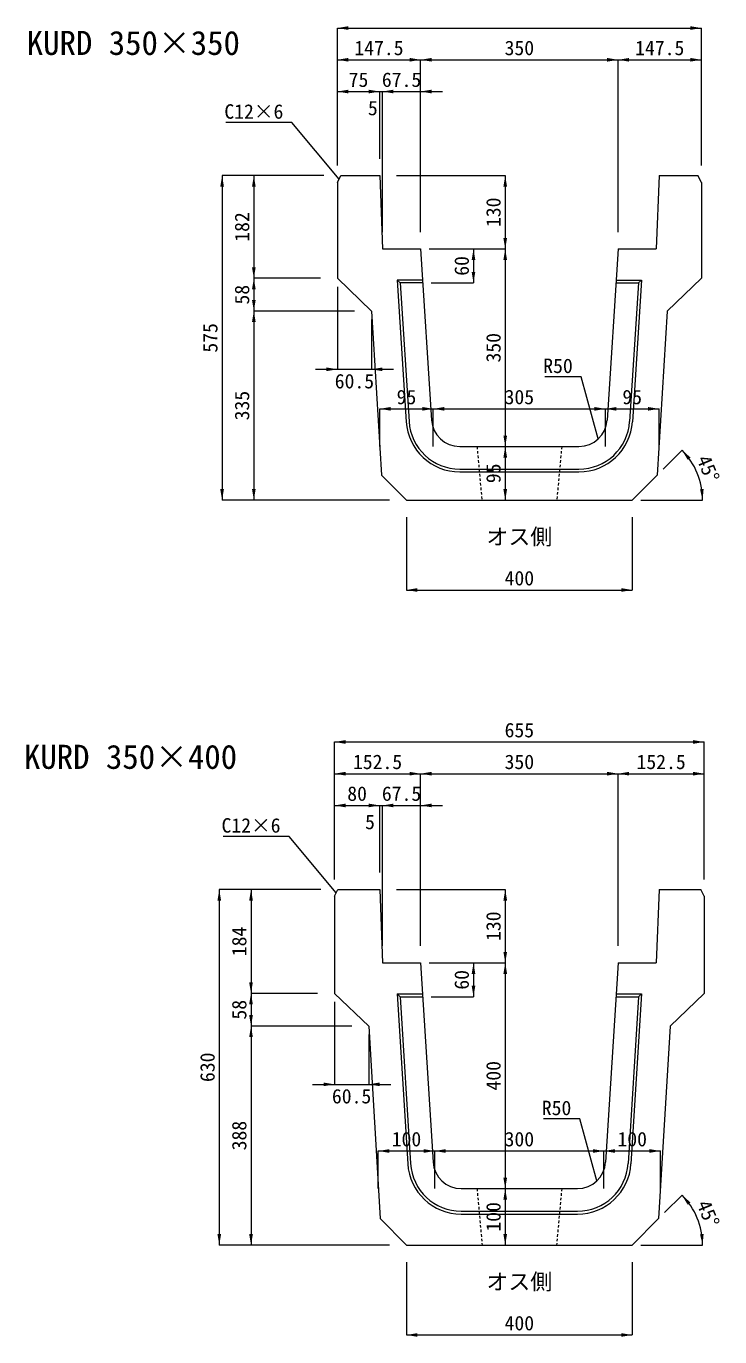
# Model space of a CAD drawing. Units: millimetres at full size, sheet at 1:20; some dimension numbers follow another scale. Extents: x 427 to 11009, y -9956 to -359.
# Drawn here: x 6401 to 7630, y -7211 to -4889 of the extents above; entities that cross this region are included whole.
import ezdxf
from ezdxf.enums import TextEntityAlignment as Align

# ---------------------------------------------------------------- set-up
doc = ezdxf.new("R2010")
doc.units = ezdxf.units.MM
doc.header["$LTSCALE"] = 20
doc.linetypes.add('USER1', pattern=[0.405, 0.225, -0.18])
doc.layers.add('0_2', color=7, linetype='Continuous')
doc.layers.add('寸法線', color=7, linetype='Continuous', lineweight=9)
doc.layers.add('本体', color=2, linetype='Continuous', lineweight=13)
doc.styles.add('ＭＳ ゴシック', font='')
doc.styles.get('ＭＳ ゴシック').set_extended_font_data('MS Gothic')

# ---------------------------------------------------------------- blocks, each defined once
blk = doc.blocks.new('filled_arrow')
at = {"color": 0, "linetype": 'Continuous', "lineweight": -2}
blk.add_solid([(7.5, 1.25), (0, 0), (7.5, -1.25)], dxfattribs=at)

msp = doc.modelspace()

# ---------------------------------------------------------------- linework, layer by layer
at = {"layer": '寸法線'}
for p, q in [((6952.66, -4892.38), (7597.66, -4892.38)), ((6952.66, -5135.86), (6952.66, -4892.38)), ((7597.66, -5135.86), (7597.66, -4892.38)), ((6952.66, -4948.63), (7100.16, -4948.63)), ((6952.66, -5135.86), (6952.66, -4948.63)), ((7100.16, -5253.86), (7100.16, -4948.63)), ((7100.16, -4948.63), (7450.16, -4948.63)), ((7100.16, -5253.86), (7100.16, -4948.63)), ((7450.16, -5253.86), (7450.16, -4948.63)), ((7450.16, -4948.63), (7597.66, -4948.63)), ((7450.16, -5253.86), (7450.16, -4948.63)), ((7597.66, -5135.86), (7597.66, -4948.63)), ((6952.66, -5004.88), (7027.66, -5004.88)), ((6952.66, -5135.86), (6952.66, -5004.88)), ((6988.66, -5004.88), (7071.66, -5004.88)), ((7013.16, -5004.88), (7139.16, -5004.88)), ((7027.66, -5123.86), (7027.66, -5004.88)), ((7027.66, -5123.86), (7027.66, -5004.88)), ((7032.66, -5253.86), (7032.66, -5004.88)), ((7032.66, -5253.86), (7032.66, -5004.88)), ((7100.16, -5253.86), (7100.16, -5004.88)), ((6748.43, -5153.86), (6748.43, -5728.86)), ((6928.66, -5153.86), (6748.43, -5153.86)), ((6804.68, -5153.86), (6804.68, -5335.86)), ((6928.66, -5153.86), (6804.68, -5153.86)), ((7057.66, -5153.86), (7250.16, -5153.86)), ((7250.16, -5153.86), (7250.16, -5283.86)), ((7115.16, -5283.86), (7193.91, -5283.86)), ((7130.16, -5283.86), (7250.16, -5283.86)), ((7130.16, -5283.86), (7250.16, -5283.86)), ((7193.91, -5283.86), (7193.91, -5343.86)), ((7250.16, -5283.86), (7250.16, -5633.86)), ((6922.66, -5335.86), (6804.68, -5335.86)), ((6804.68, -5335.86), (6804.68, -5393.86)), ((6922.66, -5335.86), (6804.68, -5335.86)), ((6952.66, -5350.86), (6952.66, -5497.07)), ((7119.02, -5343.86), (7193.91, -5343.86)), ((6983.16, -5393.86), (6804.68, -5393.86)), ((6804.68, -5393.86), (6804.68, -5728.86)), ((6983.16, -5393.86), (6804.68, -5393.86)), ((7013.16, -5408.86), (7013.16, -5497.07)), ((6913.66, -5497.07), (7052.16, -5497.07)), ((7027.66, -5567.14), (7122.66, -5567.14)), ((7027.66, -5633.86), (7027.66, -5567.14)), ((7122.66, -5633.86), (7122.66, -5567.14)), ((7122.66, -5567.14), (7427.66, -5567.14)), ((7122.66, -5633.86), (7122.66, -5567.14)), ((7427.66, -5633.86), (7427.66, -5567.14)), ((7427.66, -5567.14), (7522.66, -5567.14)), ((7427.66, -5633.86), (7427.66, -5567.14)), ((7522.66, -5633.86), (7522.66, -5567.14)), ((7199.55, -5633.86), (7250.16, -5633.86)), ((7199.55, -5633.86), (7250.16, -5633.86)), ((7250.16, -5633.86), (7250.16, -5728.86)), ((7530.22, -5673.81), (7563.41, -5640.61)), ((7045.16, -5728.86), (6748.43, -5728.86)), ((7045.16, -5728.86), (6804.68, -5728.86)), ((7105.16, -5728.86), (7250.16, -5728.86)), ((7490.16, -5728.86), (7599.97, -5728.86)), ((7075.16, -5758.86), (7075.16, -5888.12)), ((7475.16, -5758.86), (7475.16, -5888.12)), ((7075.16, -5888.12), (7475.16, -5888.12)), ((6947.66, -6157.38), (7602.66, -6157.38)), ((6947.66, -6400.86), (6947.66, -6157.38)), ((7602.66, -6400.86), (7602.66, -6157.38)), ((6947.66, -6213.63), (7100.16, -6213.63)), ((6947.66, -6400.86), (6947.66, -6213.63)), ((7100.16, -6518.86), (7100.16, -6213.63)), ((7100.16, -6213.63), (7450.16, -6213.63)), ((7100.16, -6518.86), (7100.16, -6213.63)), ((7450.16, -6518.86), (7450.16, -6213.63)), ((7450.16, -6213.63), (7602.66, -6213.63)), ((7450.16, -6518.86), (7450.16, -6213.63)), ((7602.66, -6400.86), (7602.66, -6213.63)), ((6947.66, -6269.88), (7027.66, -6269.88)), ((6947.66, -6400.86), (6947.66, -6269.88)), ((6988.66, -6269.88), (7071.66, -6269.88)), ((7013.16, -6269.88), (7139.16, -6269.88)), ((7027.66, -6388.86), (7027.66, -6269.88)), ((7027.66, -6388.86), (7027.66, -6269.88)), ((7032.66, -6518.86), (7032.66, -6269.88)), ((7032.66, -6518.86), (7032.66, -6269.88)), ((7100.16, -6518.86), (7100.16, -6269.88)), ((6743.43, -6418.86), (6743.43, -7048.86)), ((6923.66, -6418.86), (6743.43, -6418.86)), ((6799.68, -6418.86), (6799.68, -6602.86)), ((6923.66, -6418.86), (6799.68, -6418.86)), ((7057.66, -6418.86), (7250.16, -6418.86)), ((7250.16, -6418.86), (7250.16, -6548.86)), ((7115.16, -6548.86), (7193.91, -6548.86)), ((7130.16, -6548.86), (7250.16, -6548.86)), ((7130.16, -6548.86), (7250.16, -6548.86)), ((7193.91, -6548.86), (7193.91, -6608.86)), ((7250.16, -6548.86), (7250.16, -6948.86)), ((6917.66, -6602.86), (6799.68, -6602.86)), ((6799.68, -6602.86), (6799.68, -6660.86)), ((6917.66, -6602.86), (6799.68, -6602.86)), ((6947.66, -6617.86), (6947.66, -6764.07)), ((7118.91, -6608.86), (7193.91, -6608.86)), ((6978.16, -6660.86), (6799.68, -6660.86)), ((6799.68, -6660.86), (6799.68, -7048.86)), ((6978.16, -6660.86), (6799.68, -6660.86)), ((7008.16, -6675.86), (7008.16, -6764.07)), ((6908.66, -6764.07), (7047.16, -6764.07)), ((7025.16, -6882.14), (7125.16, -6882.14)), ((7025.16, -6948.86), (7025.16, -6882.14)), ((7125.16, -6948.86), (7125.16, -6882.14)), ((7125.16, -6882.14), (7425.16, -6882.14)), ((7125.16, -6948.86), (7125.16, -6882.14)), ((7425.16, -6948.86), (7425.16, -6882.14)), ((7425.16, -6882.14), (7525.16, -6882.14)), ((7425.16, -6948.86), (7425.16, -6882.14)), ((7525.16, -6948.86), (7525.16, -6882.14)), ((7202.14, -6948.86), (7250.16, -6948.86)), ((7202.14, -6948.86), (7250.16, -6948.86)), ((7250.16, -6948.86), (7250.16, -7048.86)), ((7532.63, -6991.39), (7563.41, -6960.61)), ((7045.16, -7048.86), (6743.43, -7048.86)), ((7045.16, -7048.86), (6799.68, -7048.86)), ((7105.16, -7048.86), (7250.16, -7048.86)), ((7490.16, -7048.86), (7599.97, -7048.86)), ((7075.16, -7078.86), (7075.16, -7208.12)), ((7475.16, -7078.86), (7475.16, -7208.12)), ((7075.16, -7208.12), (7475.16, -7208.12))]:
    msp.add_line(p, q, dxfattribs=at)
for points in [[(6955.66, -5159.86), (6872.01, -5059.81), (6755.04, -5059.81)], [(7414.98, -5620.33), (7384.83, -5510.46), (7320.22, -5510.46)], [(6950.66, -6424.86), (6867.01, -6324.81), (6750.04, -6324.81)], [(7412.43, -6935.3), (7382.28, -6825.43), (7317.67, -6825.43)]]:
    msp.add_lwpolyline(points, dxfattribs=at)
for centre in [(7475.16, -5728.86), (7475.16, -7048.86)]:
    msp.add_arc(centre, 124.8, 0, 45, dxfattribs=at)
at = {"layer": '本体'}
for p, q in [((6952.66, -5165.86), (6958.66, -5153.86)), ((6958.66, -5153.86), (7027.66, -5153.86)), ((7027.66, -5153.86), (7032.66, -5283.86)), ((7522.66, -5153.86), (7517.66, -5283.86)), ((7522.66, -5153.86), (7591.66, -5153.86)), ((7597.66, -5165.86), (7591.66, -5153.86)), ((6952.66, -5165.86), (6952.66, -5335.86)), ((7597.66, -5165.86), (7597.66, -5335.86)), ((7032.66, -5283.86), (7100.16, -5283.86)), ((7100.16, -5283.86), (7119.65, -5587.07)), ((7450.16, -5283.86), (7430.67, -5587.07)), ((7450.16, -5283.86), (7517.66, -5283.86)), ((6952.66, -5335.86), (7013.16, -5393.86)), ((7597.66, -5335.86), (7537.16, -5393.86)), ((7013.16, -5393.86), (7030.72, -5684.42)), ((7537.16, -5393.86), (7519.61, -5684.42)), ((7169.55, -5633.86), (7380.77, -5633.86)), ((7075.16, -5728.86), (7030.72, -5684.42)), ((7475.16, -5728.86), (7519.61, -5684.42)), ((7075.16, -5728.86), (7475.16, -5728.86)), ((6947.66, -6430.86), (6953.66, -6418.86)), ((6947.66, -6430.86), (6947.66, -6602.86)), ((6953.66, -6418.86), (7027.66, -6418.86)), ((7027.66, -6418.86), (7032.66, -6548.86)), ((7522.66, -6418.86), (7517.66, -6548.86)), ((7522.66, -6418.86), (7596.66, -6418.86)), ((7602.66, -6430.86), (7596.66, -6418.86)), ((7602.66, -6430.86), (7602.66, -6602.86)), ((7032.66, -6548.86), (7100.16, -6548.86)), ((7100.16, -6548.86), (7122.23, -6901.98)), ((7450.16, -6548.86), (7428.09, -6901.98)), ((7450.16, -6548.86), (7517.66, -6548.86)), ((6947.66, -6602.86), (7008.16, -6660.86)), ((7602.66, -6602.86), (7542.16, -6660.86)), ((7008.16, -6660.86), (7028.3, -7002)), ((7542.16, -6660.86), (7522.03, -7002)), ((7172.14, -6948.86), (7378.19, -6948.86)), ((7075.16, -7048.86), (7028.3, -7002)), ((7475.16, -7048.86), (7522.03, -7002)), ((7075.16, -7048.86), (7475.16, -7048.86))]:
    msp.add_line(p, q, dxfattribs=at)
at = {"layer": '本体', "color": 4, "lineweight": 5}
for p, q in [((7058.61, -5338.86), (7074.75, -5589.96)), ((7103.7, -5338.86), (7058.61, -5338.86)), ((7058.61, -5338.86), (7063.94, -5343.86)), ((7446.63, -5338.86), (7491.72, -5338.86)), ((7491.72, -5338.86), (7475.58, -5589.96)), ((7491.72, -5338.86), (7486.39, -5343.86)), ((7063.94, -5343.86), (7079.74, -5589.63)), ((7104.02, -5343.86), (7063.94, -5343.86)), ((7446.31, -5343.86), (7486.39, -5343.86)), ((7486.39, -5343.86), (7470.59, -5589.63)), ((7169.55, -5673.86), (7380.77, -5673.86)), ((7169.55, -5678.86), (7380.77, -5678.86)), ((7058.51, -6603.86), (7077.32, -6904.79)), ((7058.51, -6603.86), (7103.6, -6603.86)), ((7063.83, -6608.86), (7058.51, -6603.86)), ((7063.83, -6608.86), (7082.31, -6904.47)), ((7063.83, -6608.86), (7103.91, -6608.86)), ((7446.41, -6608.86), (7486.49, -6608.86)), ((7446.73, -6603.86), (7491.81, -6603.86)), ((7486.49, -6608.86), (7468.01, -6904.47)), ((7491.81, -6603.86), (7473.01, -6904.79)), ((7486.49, -6608.86), (7491.81, -6603.86)), ((7172.14, -6988.86), (7378.19, -6988.86)), ((7172.14, -6993.86), (7378.19, -6993.86))]:
    msp.add_line(p, q, dxfattribs=at)
at = {"layer": '本体', "linetype": 'USER1', "lineweight": 9}
for p, q in [((7200.16, -5633.86), (7208.8, -5728.86)), ((7350.16, -5633.86), (7341.53, -5728.86)), ((7200.16, -6948.86), (7209.25, -7048.86)), ((7350.16, -6948.86), (7341.07, -7048.86))]:
    msp.add_line(p, q, dxfattribs=at)
at = {"layer": '本体', "color": 4, "lineweight": 5}
for centre, radius, start, end in [((7169.55, -5583.86), 95, 183.67824, 270), ((7169.55, -5583.86), 90, 183.67824, 270), ((7380.77, -5583.86), 90, 270, 356.32176), ((7380.77, -5583.86), 95, 270, 356.32176), ((7172.14, -6898.86), 95, 183.57633, 270), ((7172.14, -6898.86), 90, 183.57633, 270), ((7378.19, -6898.86), 90, 270, 356.42367), ((7378.19, -6898.86), 95, 270, 356.42367)]:
    msp.add_arc(centre, radius, start, end, dxfattribs=at)
at = {"layer": '本体'}
for centre, start, end in [((7169.55, -5583.86), 183.67824, 270), ((7380.77, -5583.86), 270, 356.32176), ((7172.14, -6898.86), 183.57633, 270), ((7378.19, -6898.86), 270, 356.42367)]:
    msp.add_arc(centre, 50, start, end, dxfattribs=at)

# ---------------------------------------------------------------- block references
at = {"layer": '寸法線', "xscale": 2.6, "yscale": 2.6}
for p in [(6952.66, -4892.38), (6952.66, -4948.63), (7100.16, -4948.63), (7450.16, -4948.63), (6952.66, -5004.88), (7032.66, -5004.88), (7100.16, -5004.88), (7013.16, -5497.07), (7027.66, -5567.14), (7122.66, -5567.14), (7427.66, -5567.14), (7075.16, -5888.12), (6947.66, -6157.38), (6947.66, -6213.63), (7100.16, -6213.63), (7450.16, -6213.63), (6947.66, -6269.88), (7032.66, -6269.88), (7100.16, -6269.88), (7008.16, -6764.07), (7025.16, -6882.14), (7125.16, -6882.14), (7425.16, -6882.14), (7075.16, -7208.12)]:
    msp.add_blockref('filled_arrow', p, dxfattribs=at)
at = {"layer": '寸法線'}
for p, xscale, yscale, rotation in [((7597.66, -4892.38), 2.6, 2.6, 180), ((7100.16, -4948.63), 2.6, 2.6, 180), ((7450.16, -4948.63), 2.6, 2.6, 180), ((7597.66, -4948.63), 2.6, 2.6, 180), ((7027.66, -5004.88), 2.6, 2.6, 180), ((7027.66, -5004.88), 2.6, 2.6, 180), ((6748.43, -5153.86), 2.6, 2.6, 270), ((6804.68, -5153.86), 2.6, 2.6, 270), ((7250.16, -5153.86), 2.6, 2.6, 270), ((6955.66, -5159.86), 0.173, 0.173, 129.9), ((7250.16, -5283.86), 2.6, 2.6, 90), ((7193.91, -5283.86), 2.6, 2.6, 270), ((7250.16, -5283.86), 2.6, 2.6, 270), ((6804.68, -5335.86), 2.6, 2.6, 90), ((6804.68, -5335.86), 2.6, 2.6, 270), ((7193.91, -5343.86), 2.6, 2.6, 90), ((6804.68, -5393.86), 2.6, 2.6, 90), ((6804.68, -5393.86), 2.6, 2.6, 270), ((6952.66, -5497.07), 2.6, 2.6, 180), ((7122.66, -5567.14), 2.6, 2.6, 180), ((7427.66, -5567.14), 2.6, 2.6, 180), ((7522.66, -5567.14), 2.6, 2.6, 180), ((7250.16, -5633.86), 2.6, 2.6, 90), ((7414.98, -5620.33), 0.173, 0.173, 105.3), ((7250.16, -5633.86), 2.6, 2.6, 270), ((7563.41, -5640.61), 2.6, 2.6, 310.5), ((6748.43, -5728.86), 2.6, 2.6, 90), ((6804.68, -5728.86), 2.6, 2.6, 90), ((7250.16, -5728.86), 2.6, 2.6, 90), ((7599.97, -5728.86), 2.6, 2.6, 94.5), ((7475.16, -5888.12), 2.6, 2.6, 180), ((7602.66, -6157.38), 2.6, 2.6, 180), ((7100.16, -6213.63), 2.6, 2.6, 180), ((7450.16, -6213.63), 2.6, 2.6, 180), ((7602.66, -6213.63), 2.6, 2.6, 180), ((7027.66, -6269.88), 2.6, 2.6, 180), ((7027.66, -6269.88), 2.6, 2.6, 180), ((6743.43, -6418.86), 2.6, 2.6, 270), ((6799.68, -6418.86), 2.6, 2.6, 270), ((6950.66, -6424.86), 0.173, 0.173, 129.9), ((7250.16, -6418.86), 2.6, 2.6, 270), ((7250.16, -6548.86), 2.6, 2.6, 90), ((7193.91, -6548.86), 2.6, 2.6, 270), ((7250.16, -6548.86), 2.6, 2.6, 270), ((6799.68, -6602.86), 2.6, 2.6, 90), ((7193.91, -6608.86), 2.6, 2.6, 90), ((6799.68, -6602.86), 2.6, 2.6, 270), ((6799.68, -6660.86), 2.6, 2.6, 90), ((6799.68, -6660.86), 2.6, 2.6, 270), ((6947.66, -6764.07), 2.6, 2.6, 180), ((7125.16, -6882.14), 2.6, 2.6, 180), ((7425.16, -6882.14), 2.6, 2.6, 180), ((7525.16, -6882.14), 2.6, 2.6, 180), ((7250.16, -6948.86), 2.6, 2.6, 90), ((7412.43, -6935.3), 0.173, 0.173, 105.3), ((7250.16, -6948.86), 2.6, 2.6, 270), ((7563.41, -6960.61), 2.6, 2.6, 310.5), ((6743.43, -7048.86), 2.6, 2.6, 90), ((6799.68, -7048.86), 2.6, 2.6, 90), ((7250.16, -7048.86), 2.6, 2.6, 90), ((7599.97, -7048.86), 2.6, 2.6, 94.5), ((7475.16, -7208.12), 2.6, 2.6, 180)]:
    msp.add_blockref('filled_arrow', p, dxfattribs=dict(at, xscale=xscale, yscale=yscale, rotation=rotation))

# ---------------------------------------------------------------- texts
at = {"layer": '0_2', "style": 'ＭＳ ゴシック'}
for s, height, p in [('KURD 350×350', 42.72, (6591.15, -4918.72)), ('オス側', 28.48, (7275.16, -5793.65)), ('KURD 350×400', 42.72, (6586.15, -6183.72)), ('オス側', 28.48, (7275.16, -7113.65))]:
    msp.add_text(s, height=height, dxfattribs=at).set_placement(p, align=Align.MIDDLE_CENTER)
at = {"layer": '寸法線', "style": 'ＭＳ ゴシック'}
for s, p in [('147.5', (7026.41, -4927.63)), ('350', (7275.16, -4927.63)), ('147.5', (7523.91, -4927.63)), ('75', (6990.16, -4983.88)), ('67.5', (7066.41, -4983.88)), ('5', (7015.53, -5034.12)), ('60.5', (6982.91, -5518.07)), ('95', (7075.16, -5546.14)), ('305', (7275.16, -5546.14)), ('95', (7475.16, -5546.14)), ('400', (7275.16, -5867.12)), ('655', (7275.16, -6136.38)), ('152.5', (7023.91, -6192.63)), ('350', (7275.16, -6192.63)), ('152.5', (7526.41, -6192.63)), ('80', (6987.66, -6248.88)), ('67.5', (7066.41, -6248.88)), ('5', (7010.53, -6299.12)), ('60.5', (6977.91, -6785.07)), ('100', (7075.16, -6861.14)), ('300', (7275.16, -6861.14)), ('100', (7475.16, -6861.14)), ('400', (7275.16, -7187.12))]:
    msp.add_text(s, height=25.63, dxfattribs=at).set_placement(p, align=Align.MIDDLE_CENTER)
for s, p in [('C12×6', (6857.01, -5027.41)), ('R50', (7369.83, -5478.06)), ('C12×6', (6852.01, -6292.41)), ('R50', (7367.28, -6793.03))]:
    msp.add_text(s, height=25.63, dxfattribs=at).set_placement(p, align=Align.TOP_RIGHT)
for s, rotation, p in [('130', 90, (7229.16, -5218.86)), ('182', 90, (6783.68, -5244.86)), ('60', 90, (7172.91, -5313.86)), ('58', 90, (6783.68, -5364.86)), ('575', 90, (6727.43, -5441.36)), ('350', 90, (7229.16, -5458.86)), ('335', 90, (6783.68, -5561.36)), ('95', 90, (7229.16, -5681.36)), ('45°', 292.5, (7609.87, -5673.06)), ('130', 90, (7229.16, -6483.86)), ('184', 90, (6778.68, -6510.86)), ('60', 90, (7172.91, -6578.86)), ('58', 90, (6778.68, -6631.86)), ('630', 90, (6722.43, -6733.86)), ('400', 90, (7229.16, -6748.86)), ('388', 90, (6778.68, -6854.86)), ('100', 90, (7229.16, -6998.86)), ('45°', 292.5, (7609.87, -6993.06))]:
    msp.add_text(s, height=25.63, rotation=rotation, dxfattribs=at).set_placement(p, align=Align.MIDDLE_CENTER)

doc.saveas('drawing.dxf')
